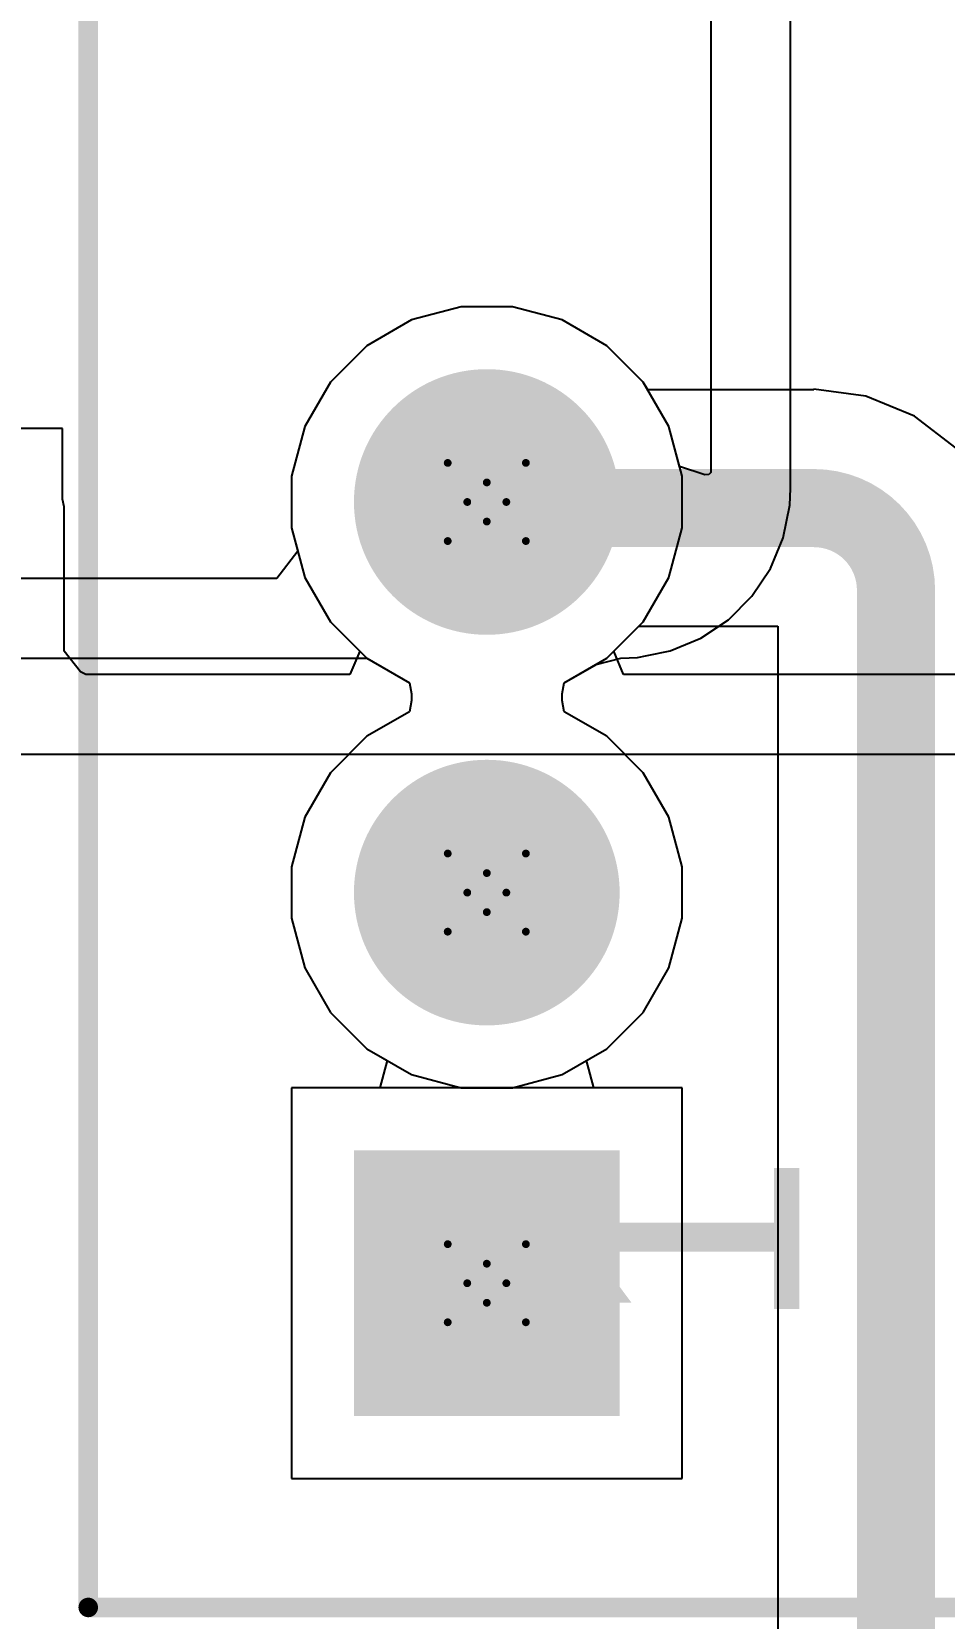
# Model space of a CAD drawing. Header units: inches. Extents: x -5 to 230, y -4 to 159.
# Drawn here: x 85.75 to 91.68, y 26.92 to 37.24 of the extents above; entities that cross this region are included whole.
import ezdxf

# ---------------------------------------------------------------- set-up
doc = ezdxf.new("R2010")
doc.units = ezdxf.units.IN
for name, color, linetype in [('Bottom Layer', 5, 'Continuous'), ('Bottom Solder', 6, 'Continuous'), ('Drill Drawing', 1, 'Continuous'), ('Layer 1', 16, 'Continuous'), ('Layer 2', 76, 'Continuous'), ('Multi-Layer', 9, 'Continuous'), ('Pad Holes', 156, 'Continuous'), ('Top Layer', 1, 'Continuous'), ('Top Overlay', 2, 'Continuous'), ('Top Solder', 216, 'Continuous')]:
    doc.layers.add(name, color=color, linetype=linetype)
doc.styles.add('Arial', font='', dxfattribs={"height": 0.2})
doc.styles.get('Arial').set_extended_font_data('Arial')

# ---------------------------------------------------------------- blocks, each defined once
blk = doc.blocks.new('VRB1205S_6WR3_74')
at = {"layer": 'Bottom Layer'}
blk.add_hatch(color=5, dxfattribs=at).paths.add_polyline_path([(-9.652, 0.7619999999999999), (-8.128, 0.7619999999999999), (-8.128, -0.7619999999999999), (-9.652, -0.7619999999999999)])
h = blk.add_hatch(color=5, dxfattribs=at)
edge = h.paths.add_edge_path()
edge.add_arc((-6.35, 0), 0.7619999999999999, 0, 360)
h = blk.add_hatch(color=5, dxfattribs=at)
edge = h.paths.add_edge_path()
edge.add_arc((-3.81, 0), 0.7619999999999999, 0, 360)
at = {"layer": 'Bottom Solder'}
blk.add_hatch(color=6, dxfattribs=at).paths.add_polyline_path([(-9.7536, 0.8636), (-8.026399999999999, 0.8636), (-8.026399999999999, -0.8636), (-9.7536, -0.8636)])
h = blk.add_hatch(color=6, dxfattribs=at)
edge = h.paths.add_edge_path()
edge.add_arc((-6.35, 0), 0.8636, 0, 360)
h = blk.add_hatch(color=6, dxfattribs=at)
edge = h.paths.add_edge_path()
edge.add_arc((-3.81, 0), 0.8636, 0, 360)
at = {"layer": 'Layer 1'}
blk.add_hatch(color=16, dxfattribs=at).paths.add_polyline_path([(-9.652, 0.7619999999999999), (-8.128, 0.7619999999999999), (-8.128, -0.7619999999999999), (-9.652, -0.7619999999999999)])
h = blk.add_hatch(color=16, dxfattribs=at)
edge = h.paths.add_edge_path()
edge.add_arc((-6.35, 0), 0.7619999999999999, 0, 360)
h = blk.add_hatch(color=16, dxfattribs=at)
edge = h.paths.add_edge_path()
edge.add_arc((-3.81, 0), 0.7619999999999999, 0, 360)
at = {"layer": 'Layer 2'}
blk.add_hatch(color=76, dxfattribs=at).paths.add_polyline_path([(-9.652, 0.7619999999999999), (-8.128, 0.7619999999999999), (-8.128, -0.7619999999999999), (-9.652, -0.7619999999999999)])
h = blk.add_hatch(color=76, dxfattribs=at)
edge = h.paths.add_edge_path()
edge.add_arc((-6.35, 0), 0.7619999999999999, 0, 360)
h = blk.add_hatch(color=76, dxfattribs=at)
edge = h.paths.add_edge_path()
edge.add_arc((-3.81, 0), 0.7619999999999999, 0, 360)
at = {"layer": 'Multi-Layer'}
blk.add_hatch(color=9, dxfattribs=at).paths.add_polyline_path([(-9.652, 0.7619999999999999), (-8.128, 0.7619999999999999), (-8.128, -0.7619999999999999), (-9.652, -0.7619999999999999)])
h = blk.add_hatch(color=9, dxfattribs=at)
edge = h.paths.add_edge_path()
edge.add_arc((-6.35, 0), 0.7619999999999999, 0, 360)
h = blk.add_hatch(color=9, dxfattribs=at)
edge = h.paths.add_edge_path()
edge.add_arc((-3.81, 0), 0.7619999999999999, 0, 360)
at = {"layer": 'Pad Holes'}
h = blk.add_hatch(color=7, dxfattribs=at)
edge = h.paths.add_edge_path()
edge.add_arc((-8.889999999999999, 0), 0.4571999999999999, 0, 360)
h = blk.add_hatch(color=7, dxfattribs=at)
edge = h.paths.add_edge_path()
edge.add_arc((-6.35, 0), 0.4571999999999999, 0, 360)
h = blk.add_hatch(color=7, dxfattribs=at)
edge = h.paths.add_edge_path()
edge.add_arc((-3.81, 0), 0.4571999999999999, 0, 360)
at = {"layer": 'Top Layer'}
blk.add_hatch(color=1, dxfattribs=at).paths.add_polyline_path([(-9.652, 0.7619999999999999), (-8.128, 0.7619999999999999), (-8.128, -0.7619999999999999), (-9.652, -0.7619999999999999)])
h = blk.add_hatch(color=1, dxfattribs=at)
edge = h.paths.add_edge_path()
edge.add_arc((-6.35, 0), 0.7619999999999999, 0, 360)
h = blk.add_hatch(color=1, dxfattribs=at)
edge = h.paths.add_edge_path()
edge.add_arc((-3.81, 0), 0.7619999999999999, 0, 360)
at = {"layer": 'Top Solder'}
blk.add_hatch(color=216, dxfattribs=at).paths.add_polyline_path([(-9.7536, 0.8636), (-8.026399999999999, 0.8636), (-8.026399999999999, -0.8636), (-9.7536, -0.8636)])
h = blk.add_hatch(color=216, dxfattribs=at)
edge = h.paths.add_edge_path()
edge.add_arc((-6.35, 0), 0.8636, 0, 360)
h = blk.add_hatch(color=216, dxfattribs=at)
edge = h.paths.add_edge_path()
edge.add_arc((-3.81, 0), 0.8636, 0, 360)
at = {"layer": 'Top Overlay'}
for points in [[(-10.99827112, 2.5908, 0.127, 0.127, 0), (-10.99827112, -7.086600000000001, 0.127, 0.127, 0)], [(-10.99827112, 2.5908, 0.127, 0.127, 0), (11.00168488, 2.5908, 0.127, 0.127, 0)]]:
    blk.add_lwpolyline(points, format="xyseb", dxfattribs=at)
blk.add_lwpolyline([(-11.03002112, 2.5908, 0.0635, 0.0635, 1), (-10.96652112, 2.5908, 0.0635, 0.0635, 1)], format="xyseb", close=True, dxfattribs=at)
blk.add_lwpolyline([(-11.03002112, 2.5908, 0.0635, 0.0635, 1), (-10.96652112, 2.5908, 0.0635, 0.0635, 1)], format="xyseb", close=True, dxfattribs=at)
at = {"layer": 'Top Overlay', "style": 'Arial'}
blk.add_text('1', height=1.524, dxfattribs=at).set_placement((-9.220199999999998, -2.032))

msp = doc.modelspace()

# ---------------------------------------------------------------- linework, layer by layer
at = {"layer": 'Bottom Layer'}
for p, q in [((88.53652853999999, 35.44739672), (88.21352436, 35.36084622)), ((88.87092461999998, 35.44739672), (88.53652853999999, 35.44739672)), ((89.1939288, 35.36084622), (88.87092461999998, 35.44739672)), ((88.21352436, 35.36084622), (87.9239288, 35.19364818)), ((89.48352436, 35.19364818), (89.1939288, 35.36084622)), ((87.9239288, 35.19364818), (87.68747512, 34.9571945)), ((89.71997803999999, 34.9571945), (89.48352436, 35.19364818)), ((87.68747512, 34.9571945), (87.52027708, 34.66759894)), ((89.74943442, 34.90617606), (89.71997803999999, 34.9571945)), ((90.8304, 34.90617606), (89.74943442, 34.90617606)), ((91.16856797999999, 34.86625742), (90.8304, 34.91077854)), ((90.8304, 34.91077854), (90.8304, 34.90617606)), ((91.48368799999999, 34.73572936), (91.16856797999999, 34.86625742)), ((87.52027708, 34.66759894), (87.43372658, 34.34459476)), ((91.75428944, 34.52808944), (91.48368799999999, 34.73572936)), ((87.43372658, 34.34459476), (87.43372658, 34.01019868)), ((87.43372658, 34.01019868), (87.52027708, 33.6871945)), ((87.52027708, 33.6871945), (87.68747512, 33.39759893999999)), ((87.68747512, 33.39759893999999), (87.9239288, 33.16114526)), ((89.48352436, 33.16114526), (89.69140303999998, 33.36902394)), ((89.69140303999998, 33.36902394), (90.59522394, 33.36902394)), ((90.59522394, 33.36902394), (90.59522394, 24.36655782)), ((87.9239288, 33.16114526), (88.20054495999999, 33.00144022)), ((89.2069082, 33.00144022), (89.48352436, 33.16114526)), ((88.20054495999999, 33.00144022), (88.21352182, 32.92917468)), ((88.21352182, 32.92917468), (88.21352182, 32.88561875999999)), ((89.19393133999999, 32.92917468), (89.2069082, 33.00144022)), ((89.19393133999999, 32.88561875999999), (89.19393133999999, 32.92917468)), ((88.20054495999999, 32.81335322), (87.9239288, 32.65364818)), ((88.21352182, 32.88561875999999), (88.20054495999999, 32.81335322)), ((89.2069082, 32.81335322), (89.19393133999999, 32.88561875999999)), ((89.48352436, 32.65364818), (89.2069082, 32.81335322)), ((87.9239288, 32.65364818), (87.68747512, 32.4171945)), ((89.71997803999999, 32.4171945), (89.48352436, 32.65364818)), ((87.68747512, 32.4171945), (87.52027708, 32.12759894)), ((89.88717607999999, 32.12759894), (89.71997803999999, 32.4171945)), ((87.52027708, 32.12759894), (87.43372658, 31.80459476)), ((89.97372657999999, 31.80459476), (89.88717607999999, 32.12759894)), ((87.43372658, 31.80459476), (87.43372658, 31.47019868)), ((89.97372657999999, 31.47019868), (89.97372657999999, 31.80459476)), ((87.43372658, 31.47019868), (87.52027708, 31.1471945)), ((89.88717607999999, 31.1471945), (89.97372657999999, 31.47019868)), ((87.52027708, 31.1471945), (87.68747512, 30.85759894)), ((89.71997803999999, 30.85759894), (89.88717607999999, 31.1471945)), ((87.68747512, 30.85759894), (87.9239288, 30.62114526)), ((89.48352436, 30.62114526), (89.71997803999999, 30.85759894)), ((87.9239288, 30.62114526), (88.05547539999999, 30.54519672)), ((88.05547539999999, 30.54519672), (88.00783262, 30.36739672)), ((89.35197776, 30.54519672), (89.48352436, 30.62114526)), ((89.39962053999999, 30.36739672), (89.35197776, 30.54519672)), ((88.00783262, 30.36739672), (87.43372658, 30.36739672)), ((87.43372658, 30.36739672), (87.43372658, 27.82739672)), ((89.97372657999999, 30.36739672), (89.39962053999999, 30.36739672)), ((89.97372657999999, 27.82739672), (89.97372657999999, 30.36739672)), ((87.43372658, 27.82739672), (89.97372657999999, 27.82739672))]:
    msp.add_line(p, q, dxfattribs=at)
for points in [[(88.74352329999999, 34.1376, 0.508, 0.508, -0.4142135623730951), (88.70372658, 34.17739672, 0.508, 0.508, 0)], [(88.74352329999999, 34.1376, 0.508, 0.508, 0), (90.8304, 34.1376, 0.508, 0.508, 0)], [(90.8304, 34.1376, 0.508, 0.508, -0.4142135623730951), (91.3638, 33.6042, 0.508, 0.508, 0)], [(91.3638, 24.0538, 0.508, 0.508, 0), (91.3638, 33.6042, 0.508, 0.508, 0)]]:
    msp.add_lwpolyline(points, format="xyseb", dxfattribs=at)
for points in [[(88.57672658, 34.17739672, 0.254, 0.254, 1), (88.83072657999999, 34.17739672, 0.254, 0.254, 1)], [(88.6165233, 34.1376, 0.254, 0.254, 1), (88.87052329999999, 34.1376, 0.254, 0.254, 1)], [(88.6165233, 34.1376, 0.254, 0.254, 1), (88.87052329999999, 34.1376, 0.254, 0.254, 1)], [(90.7034, 34.1376, 0.254, 0.254, 1), (90.95739999999999, 34.1376, 0.254, 0.254, 1)], [(90.7034, 34.1376, 0.254, 0.254, 1), (90.95739999999999, 34.1376, 0.254, 0.254, 1)], [(91.2368, 33.6042, 0.254, 0.254, 1), (91.4908, 33.6042, 0.254, 0.254, 1)], [(91.2368, 33.6042, 0.254, 0.254, 1), (91.4908, 33.6042, 0.254, 0.254, 1)]]:
    msp.add_lwpolyline(points, format="xyseb", close=True, dxfattribs=at)
at = {"layer": 'Drill Drawing'}
for points in [[(88.44972658, 34.43139672, 0.0508, 0.0508, 0), (88.70372658, 34.30439672, 0.0508, 0.0508, 0)], [(88.44972658, 34.43139672, 0.0508, 0.0508, 0), (88.57672658, 34.17739672, 0.0508, 0.0508, 0)], [(88.70372658, 34.30439672, 0.0508, 0.0508, 0), (88.95772657999999, 34.43139672, 0.0508, 0.0508, 0)], [(88.83072657999999, 34.17739672, 0.0508, 0.0508, 0), (88.95772657999999, 34.43139672, 0.0508, 0.0508, 0)], [(88.44972658, 33.92339672, 0.0508, 0.0508, 0), (88.57672658, 34.17739672, 0.0508, 0.0508, 0)], [(88.83072657999999, 34.17739672, 0.0508, 0.0508, 0), (88.95772657999999, 33.92339672, 0.0508, 0.0508, 0)], [(88.44972658, 33.92339672, 0.0508, 0.0508, 0), (88.70372658, 34.05039671999999, 0.0508, 0.0508, 0)], [(88.70372658, 34.05039671999999, 0.0508, 0.0508, 0), (88.95772657999999, 33.92339672, 0.0508, 0.0508, 0)], [(88.44972658, 31.89139672, 0.0508, 0.0508, 0), (88.70372658, 31.76439672, 0.0508, 0.0508, 0)], [(88.44972658, 31.89139672, 0.0508, 0.0508, 0), (88.57672658, 31.63739672, 0.0508, 0.0508, 0)], [(88.70372658, 31.76439672, 0.0508, 0.0508, 0), (88.95772657999999, 31.89139672, 0.0508, 0.0508, 0)], [(88.83072657999999, 31.63739672, 0.0508, 0.0508, 0), (88.95772657999999, 31.89139672, 0.0508, 0.0508, 0)], [(88.44972658, 31.38339672, 0.0508, 0.0508, 0), (88.57672658, 31.63739672, 0.0508, 0.0508, 0)], [(88.83072657999999, 31.63739672, 0.0508, 0.0508, 0), (88.95772657999999, 31.38339672, 0.0508, 0.0508, 0)], [(88.44972658, 31.38339672, 0.0508, 0.0508, 0), (88.70372658, 31.51039672, 0.0508, 0.0508, 0)], [(88.70372658, 31.51039672, 0.0508, 0.0508, 0), (88.95772657999999, 31.38339672, 0.0508, 0.0508, 0)], [(88.44972658, 29.35139672, 0.0508, 0.0508, 0), (88.70372658, 29.22439672, 0.0508, 0.0508, 0)], [(88.44972658, 29.35139672, 0.0508, 0.0508, 0), (88.57672658, 29.09739672, 0.0508, 0.0508, 0)], [(88.70372658, 29.22439672, 0.0508, 0.0508, 0), (88.95772657999999, 29.35139672, 0.0508, 0.0508, 0)], [(88.83072657999999, 29.09739672, 0.0508, 0.0508, 0), (88.95772657999999, 29.35139672, 0.0508, 0.0508, 0)], [(88.44972658, 28.84339672, 0.0508, 0.0508, 0), (88.57672658, 29.09739672, 0.0508, 0.0508, 0)], [(88.83072657999999, 29.09739672, 0.0508, 0.0508, 0), (88.95772657999999, 28.84339672, 0.0508, 0.0508, 0)], [(88.44972658, 28.84339672, 0.0508, 0.0508, 0), (88.70372658, 28.97039672, 0.0508, 0.0508, 0)], [(88.70372658, 28.97039672, 0.0508, 0.0508, 0), (88.95772657999999, 28.84339672, 0.0508, 0.0508, 0)]]:
    msp.add_lwpolyline(points, format="xyseb", dxfattribs=at)
for points in [[(88.43702658, 34.43139672, 0.0254, 0.0254, 1), (88.46242658, 34.43139672, 0.0254, 0.0254, 1)], [(88.43702658, 34.43139672, 0.0254, 0.0254, 1), (88.46242658, 34.43139672, 0.0254, 0.0254, 1)], [(88.94502657999999, 34.43139672, 0.0254, 0.0254, 1), (88.97042658, 34.43139672, 0.0254, 0.0254, 1)], [(88.94502657999999, 34.43139672, 0.0254, 0.0254, 1), (88.97042658, 34.43139672, 0.0254, 0.0254, 1)], [(88.69102657999998, 34.30439672, 0.0254, 0.0254, 1), (88.71642658, 34.30439672, 0.0254, 0.0254, 1)], [(88.69102657999998, 34.30439672, 0.0254, 0.0254, 1), (88.71642658, 34.30439672, 0.0254, 0.0254, 1)], [(88.56402657999999, 34.17739672, 0.0254, 0.0254, 1), (88.58942658, 34.17739672, 0.0254, 0.0254, 1)], [(88.56402657999999, 34.17739672, 0.0254, 0.0254, 1), (88.58942658, 34.17739672, 0.0254, 0.0254, 1)], [(88.81802658, 34.17739672, 0.0254, 0.0254, 1), (88.84342658, 34.17739672, 0.0254, 0.0254, 1)], [(88.81802658, 34.17739672, 0.0254, 0.0254, 1), (88.84342658, 34.17739672, 0.0254, 0.0254, 1)], [(88.69102657999998, 34.05039671999999, 0.0254, 0.0254, 1), (88.71642658, 34.05039671999999, 0.0254, 0.0254, 1)], [(88.69102657999998, 34.05039671999999, 0.0254, 0.0254, 1), (88.71642658, 34.05039671999999, 0.0254, 0.0254, 1)], [(88.43702658, 33.92339672, 0.0254, 0.0254, 1), (88.46242658, 33.92339672, 0.0254, 0.0254, 1)], [(88.43702658, 33.92339672, 0.0254, 0.0254, 1), (88.46242658, 33.92339672, 0.0254, 0.0254, 1)], [(88.94502657999999, 33.92339672, 0.0254, 0.0254, 1), (88.97042658, 33.92339672, 0.0254, 0.0254, 1)], [(88.94502657999999, 33.92339672, 0.0254, 0.0254, 1), (88.97042658, 33.92339672, 0.0254, 0.0254, 1)], [(88.43702658, 31.89139672, 0.0254, 0.0254, 1), (88.46242658, 31.89139672, 0.0254, 0.0254, 1)], [(88.43702658, 31.89139672, 0.0254, 0.0254, 1), (88.46242658, 31.89139672, 0.0254, 0.0254, 1)], [(88.94502657999999, 31.89139672, 0.0254, 0.0254, 1), (88.97042658, 31.89139672, 0.0254, 0.0254, 1)], [(88.94502657999999, 31.89139672, 0.0254, 0.0254, 1), (88.97042658, 31.89139672, 0.0254, 0.0254, 1)], [(88.69102657999998, 31.76439672, 0.0254, 0.0254, 1), (88.71642658, 31.76439672, 0.0254, 0.0254, 1)], [(88.69102657999998, 31.76439672, 0.0254, 0.0254, 1), (88.71642658, 31.76439672, 0.0254, 0.0254, 1)], [(88.56402657999999, 31.63739672, 0.0254, 0.0254, 1), (88.58942658, 31.63739672, 0.0254, 0.0254, 1)], [(88.56402657999999, 31.63739672, 0.0254, 0.0254, 1), (88.58942658, 31.63739672, 0.0254, 0.0254, 1)], [(88.81802658, 31.63739672, 0.0254, 0.0254, 1), (88.84342658, 31.63739672, 0.0254, 0.0254, 1)], [(88.81802658, 31.63739672, 0.0254, 0.0254, 1), (88.84342658, 31.63739672, 0.0254, 0.0254, 1)], [(88.69102657999998, 31.51039672, 0.0254, 0.0254, 1), (88.71642658, 31.51039672, 0.0254, 0.0254, 1)], [(88.69102657999998, 31.51039672, 0.0254, 0.0254, 1), (88.71642658, 31.51039672, 0.0254, 0.0254, 1)], [(88.43702658, 31.38339672, 0.0254, 0.0254, 1), (88.46242658, 31.38339672, 0.0254, 0.0254, 1)], [(88.43702658, 31.38339672, 0.0254, 0.0254, 1), (88.46242658, 31.38339672, 0.0254, 0.0254, 1)], [(88.94502657999999, 31.38339672, 0.0254, 0.0254, 1), (88.97042658, 31.38339672, 0.0254, 0.0254, 1)], [(88.94502657999999, 31.38339672, 0.0254, 0.0254, 1), (88.97042658, 31.38339672, 0.0254, 0.0254, 1)], [(88.43702658, 29.35139672, 0.0254, 0.0254, 1), (88.46242658, 29.35139672, 0.0254, 0.0254, 1)], [(88.43702658, 29.35139672, 0.0254, 0.0254, 1), (88.46242658, 29.35139672, 0.0254, 0.0254, 1)], [(88.94502657999999, 29.35139672, 0.0254, 0.0254, 1), (88.97042658, 29.35139672, 0.0254, 0.0254, 1)], [(88.94502657999999, 29.35139672, 0.0254, 0.0254, 1), (88.97042658, 29.35139672, 0.0254, 0.0254, 1)], [(88.69102657999998, 29.22439672, 0.0254, 0.0254, 1), (88.71642658, 29.22439672, 0.0254, 0.0254, 1)], [(88.69102657999998, 29.22439672, 0.0254, 0.0254, 1), (88.71642658, 29.22439672, 0.0254, 0.0254, 1)], [(88.56402657999999, 29.09739672, 0.0254, 0.0254, 1), (88.58942658, 29.09739672, 0.0254, 0.0254, 1)], [(88.56402657999999, 29.09739672, 0.0254, 0.0254, 1), (88.58942658, 29.09739672, 0.0254, 0.0254, 1)], [(88.81802658, 29.09739672, 0.0254, 0.0254, 1), (88.84342658, 29.09739672, 0.0254, 0.0254, 1)], [(88.81802658, 29.09739672, 0.0254, 0.0254, 1), (88.84342658, 29.09739672, 0.0254, 0.0254, 1)], [(88.69102657999998, 28.97039672, 0.0254, 0.0254, 1), (88.71642658, 28.97039672, 0.0254, 0.0254, 1)], [(88.69102657999998, 28.97039672, 0.0254, 0.0254, 1), (88.71642658, 28.97039672, 0.0254, 0.0254, 1)], [(88.43702658, 28.84339672, 0.0254, 0.0254, 1), (88.46242658, 28.84339672, 0.0254, 0.0254, 1)], [(88.43702658, 28.84339672, 0.0254, 0.0254, 1), (88.46242658, 28.84339672, 0.0254, 0.0254, 1)], [(88.94502657999999, 28.84339672, 0.0254, 0.0254, 1), (88.97042658, 28.84339672, 0.0254, 0.0254, 1)], [(88.94502657999999, 28.84339672, 0.0254, 0.0254, 1), (88.97042658, 28.84339672, 0.0254, 0.0254, 1)]]:
    msp.add_lwpolyline(points, format="xyseb", close=True, dxfattribs=at)
at = {"layer": 'Layer 1'}
for p, q in [((90.16004828, 37.79520508), (90.16001526, 34.369248)), ((90.67796698, 34.2645746), (90.678, 37.79519999999999)), ((88.53652853999999, 35.44739672), (88.21352436, 35.36084622)), ((88.87092461999998, 35.44739672), (88.53652853999999, 35.44739672)), ((89.1939288, 35.36084622), (88.87092461999998, 35.44739672)), ((88.21352436, 35.36084622), (87.9239288, 35.19364818)), ((89.48352436, 35.19364818), (89.1939288, 35.36084622)), ((87.9239288, 35.19364818), (87.68747512, 34.9571945)), ((89.71997803999999, 34.9571945), (89.48352436, 35.19364818)), ((87.68747512, 34.9571945), (87.52027708, 34.66759894)), ((89.88717607999999, 34.66759894), (89.71997803999999, 34.9571945)), ((87.52027708, 34.66759894), (87.43372658, 34.34459476)), ((89.95646728, 34.40900408), (89.88717607999999, 34.66759894)), ((90.11998994, 34.3533984), (89.95646728, 34.40900408)), ((90.14720349999999, 34.3550367), (90.11998994, 34.3533984)), ((90.16001526, 34.369248), (90.14720349999999, 34.3550367)), ((87.43372658, 34.34459476), (87.43372658, 34.01019868)), ((90.67266346, 34.15644172), (90.67796698, 34.2645746)), ((90.63048421999999, 33.94432886), (90.67266346, 34.15644172)), ((87.43372658, 34.01019868), (87.47473742, 33.85714844)), ((90.54772847999999, 33.7445223), (90.63048421999999, 33.94432886)), ((87.47473742, 33.85714844), (87.3383064, 33.67934844)), ((90.4275814, 33.56470299999999), (90.54772847999999, 33.7445223)), ((87.3383064, 33.67934844), (47.25839164, 33.6793205)), ((90.27465815999999, 33.41177975999999), (90.4275814, 33.56470299999999)), ((90.09483632, 33.29163268), (90.27465815999999, 33.41177975999999)), ((89.89502975999999, 33.20887947999999), (90.09483632, 33.29163268)), ((47.25837132, 33.16136878), (87.92367734, 33.16139672)), ((87.92367734, 33.16139672), (87.9239288, 33.16114526)), ((87.9239288, 33.16114526), (88.20054495999999, 33.00144022)), ((89.2069082, 33.00144022), (89.41376833999999, 33.12087102)), ((89.41376833999999, 33.12087102), (89.57478402, 33.16139417999999)), ((89.57478402, 33.16139417999999), (89.57479418, 33.16139417999999)), ((89.57479418, 33.16139417999999), (89.57479672, 33.16139164)), ((89.57479672, 33.16139164), (89.57479926, 33.16139672)), ((89.57479926, 33.16139672), (89.6829169, 33.1666977)), ((89.6829169, 33.1666977), (89.74526374, 33.17909797999999)), ((89.74526374, 33.17909797999999), (89.89502975999999, 33.20887947999999)), ((88.20054495999999, 33.00144022), (88.21352182, 32.92917468)), ((88.21352182, 32.92917468), (88.21352182, 32.88561875999999)), ((89.19393133999999, 32.92917468), (89.2069082, 33.00144022)), ((89.19393133999999, 32.88561875999999), (89.19393133999999, 32.92917468)), ((88.20054495999999, 32.81335322), (87.9239288, 32.65364818)), ((88.21352182, 32.88561875999999), (88.20054495999999, 32.81335322)), ((89.2069082, 32.81335322), (89.19393133999999, 32.88561875999999)), ((89.48352436, 32.65364818), (89.2069082, 32.81335322)), ((87.9239288, 32.65364818), (87.68747512, 32.4171945)), ((89.71997803999999, 32.4171945), (89.48352436, 32.65364818)), ((87.68747512, 32.4171945), (87.52027708, 32.12759894)), ((89.88717607999999, 32.12759894), (89.71997803999999, 32.4171945)), ((87.52027708, 32.12759894), (87.43372658, 31.80459476)), ((89.97372657999999, 31.80459476), (89.88717607999999, 32.12759894)), ((87.43372658, 31.80459476), (87.43372658, 31.47019868)), ((89.97372657999999, 31.47019868), (89.97372657999999, 31.80459476)), ((87.43372658, 31.47019868), (87.52027708, 31.1471945)), ((89.88717607999999, 31.1471945), (89.97372657999999, 31.47019868)), ((87.52027708, 31.1471945), (87.68747512, 30.85759894)), ((89.71997803999999, 30.85759894), (89.88717607999999, 31.1471945)), ((87.68747512, 30.85759894), (87.9239288, 30.62114526)), ((89.48352436, 30.62114526), (89.71997803999999, 30.85759894)), ((87.9239288, 30.62114526), (88.21352436, 30.45394722)), ((89.1939288, 30.45394722), (89.48352436, 30.62114526)), ((88.21352436, 30.45394722), (88.53652853999999, 30.36739672)), ((88.87092461999998, 30.36739672), (89.1939288, 30.45394722)), ((88.53652853999999, 30.36739672), (88.87092461999998, 30.36739672))]:
    msp.add_line(p, q, dxfattribs=at)
at = {"layer": 'Layer 2'}
for p, q in [((88.53652853999999, 35.44739672), (88.21352436, 35.36084622)), ((88.87092461999998, 35.44739672), (88.53652853999999, 35.44739672)), ((89.1939288, 35.36084622), (88.87092461999998, 35.44739672)), ((88.21352436, 35.36084622), (87.9239288, 35.19364818)), ((89.48352436, 35.19364818), (89.1939288, 35.36084622)), ((87.9239288, 35.19364818), (87.68747512, 34.9571945)), ((89.71997803999999, 34.9571945), (89.48352436, 35.19364818)), ((87.68747512, 34.9571945), (87.52027708, 34.66759894)), ((89.88717607999999, 34.66759894), (89.71997803999999, 34.9571945)), ((87.52027708, 34.66759894), (87.43372658, 34.34459476)), ((89.97372657999999, 34.34459476), (89.88717607999999, 34.66759894)), ((87.43372658, 34.34459476), (87.43372658, 34.01019868)), ((89.97372657999999, 34.01019868), (89.97372657999999, 34.34459476)), ((87.43372658, 34.01019868), (87.52027708, 33.6871945)), ((89.88717607999999, 33.6871945), (89.97372657999999, 34.01019868)), ((87.52027708, 33.6871945), (87.68747512, 33.39759893999999)), ((89.71997803999999, 33.39759893999999), (89.88717607999999, 33.6871945)), ((87.68747512, 33.39759893999999), (87.9239288, 33.16114526)), ((89.48352436, 33.16114526), (89.71997803999999, 33.39759893999999)), ((87.9239288, 33.16114526), (88.20054495999999, 33.00144022)), ((89.2069082, 33.00144022), (89.48352436, 33.16114526)), ((88.20054495999999, 33.00144022), (88.21352182, 32.92917468)), ((88.21352182, 32.92917468), (88.21352182, 32.88561875999999)), ((89.19393133999999, 32.92917468), (89.2069082, 33.00144022)), ((89.19393133999999, 32.88561875999999), (89.19393133999999, 32.92917468)), ((88.20054495999999, 32.81335322), (87.9239288, 32.65364818)), ((88.21352182, 32.88561875999999), (88.20054495999999, 32.81335322)), ((89.2069082, 32.81335322), (89.19393133999999, 32.88561875999999)), ((89.48352436, 32.65364818), (89.2069082, 32.81335322)), ((87.9239288, 32.65364818), (87.68747512, 32.4171945)), ((89.71997803999999, 32.4171945), (89.48352436, 32.65364818)), ((87.68747512, 32.4171945), (87.52027708, 32.12759894)), ((89.88717607999999, 32.12759894), (89.71997803999999, 32.4171945)), ((87.52027708, 32.12759894), (87.43372658, 31.80459476)), ((89.97372657999999, 31.80459476), (89.88717607999999, 32.12759894)), ((87.43372658, 31.80459476), (87.43372658, 31.47019868)), ((89.97372657999999, 31.47019868), (89.97372657999999, 31.80459476)), ((87.43372658, 31.47019868), (87.52027708, 31.1471945)), ((89.88717607999999, 31.1471945), (89.97372657999999, 31.47019868)), ((87.52027708, 31.1471945), (87.68747512, 30.85759894)), ((89.71997803999999, 30.85759894), (89.88717607999999, 31.1471945)), ((87.68747512, 30.85759894), (87.9239288, 30.62114526)), ((89.48352436, 30.62114526), (89.71997803999999, 30.85759894)), ((87.9239288, 30.62114526), (88.05547539999999, 30.54519672)), ((88.05547539999999, 30.54519672), (88.00783262, 30.36739672)), ((89.35197776, 30.54519672), (89.48352436, 30.62114526)), ((89.39962053999999, 30.36739672), (89.35197776, 30.54519672)), ((88.00783262, 30.36739672), (87.43372658, 30.36739672)), ((87.43372658, 30.36739672), (87.43372658, 27.82739672)), ((89.97372657999999, 30.36739672), (89.39962053999999, 30.36739672)), ((89.97372657999999, 27.82739672), (89.97372657999999, 30.36739672)), ((87.43372658, 27.82739672), (89.97372657999999, 27.82739672))]:
    msp.add_line(p, q, dxfattribs=at)
at = {"layer": 'Top Layer'}
for p, q in [((88.53652853999999, 35.44739672), (88.21352436, 35.36084622)), ((88.87092461999998, 35.44739672), (88.53652853999999, 35.44739672)), ((89.1939288, 35.36084622), (88.87092461999998, 35.44739672)), ((88.21352436, 35.36084622), (87.9239288, 35.19364818)), ((89.48352436, 35.19364818), (89.1939288, 35.36084622)), ((87.9239288, 35.19364818), (87.68747512, 34.9571945)), ((89.71997803999999, 34.9571945), (89.48352436, 35.19364818)), ((87.68747512, 34.9571945), (87.52027708, 34.66759894)), ((89.88717607999999, 34.66759894), (89.71997803999999, 34.9571945)), ((87.52027708, 34.66759894), (87.43372658, 34.34459476)), ((89.97372657999999, 34.34459476), (89.88717607999999, 34.66759894)), ((85.9460562, 34.65458144), (85.48810182, 34.65458144)), ((85.9460562, 34.1966169), (85.9460562, 34.65458144)), ((87.43372658, 34.34459476), (87.43372658, 34.01019868)), ((89.97372657999999, 34.01019868), (89.97372657999999, 34.34459476)), ((85.95600792, 34.14658398), (85.9460562, 34.1966169)), ((85.95600792, 33.20774664), (85.95600792, 34.14658398)), ((87.43372658, 34.01019868), (87.52027708, 33.6871945)), ((89.88717607999999, 33.6871945), (89.97372657999999, 34.01019868)), ((87.52027708, 33.6871945), (87.68747512, 33.39759893999999)), ((89.71997803999999, 33.39759893999999), (89.88717607999999, 33.6871945)), ((87.68747512, 33.39759893999999), (87.87732742, 33.20774664)), ((89.53012827999999, 33.20774917999999), (89.71997803999999, 33.39759893999999)), ((86.06299272, 33.07326126), (85.95600792, 33.20774664)), ((87.87732742, 33.20774664), (87.8142008, 33.05534664)), ((89.59325489999999, 33.05534664), (89.53012827999999, 33.20774917999999)), ((86.09642928, 33.0553441), (86.06299272, 33.07326126)), ((87.8142008, 33.05534664), (86.09642928, 33.0553441)), ((95.17421402, 33.05535172), (89.59325489999999, 33.05534664)), ((77.16519238, 32.5373873), (95.12299999999999, 32.5374)), ((89.97372657999999, 30.36739672), (87.43372658, 30.36739672)), ((87.43372658, 30.36739672), (87.43372658, 27.82739672)), ((89.97372657999999, 27.82739672), (89.97372657999999, 30.36739672)), ((87.43372658, 27.82739672), (89.97372657999999, 27.82739672))]:
    msp.add_line(p, q, dxfattribs=at)

# ---------------------------------------------------------------- block references
at = {"rotation": 90}
msp.add_blockref('VRB1205S_6WR3_74', (88.70372658, 37.98739672), dxfattribs=at)

doc.saveas('drawing.dxf')
